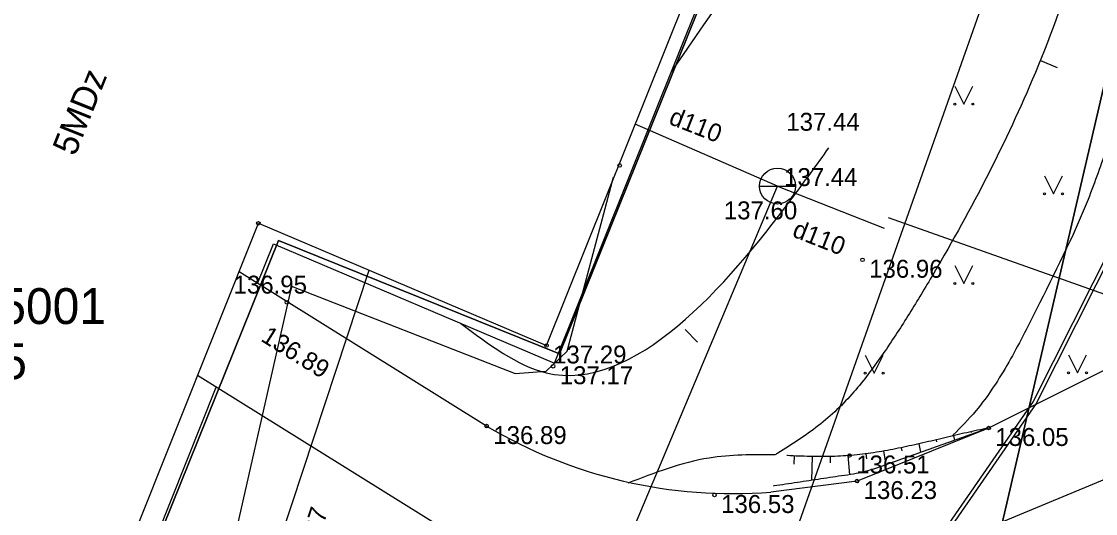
# Model space of a CAD drawing. Extents: x 635728 to 635925, y 303689 to 303830.
# Drawn here: x 635798.73 to 635828.67, y 303748.59 to 303762.3 of the extents above; entities that cross this region are included whole.
import ezdxf

# ---------------------------------------------------------------- set-up
doc = ezdxf.new("R2010")
doc.units = 0
for name, color, linetype in [('APGR_SARK_####_####_#', 7, 'Continuous'), ('BUVE_EKAS_####_####_#', 7, 'Continuous'), ('BUVE_EKAS_RAKS_TKST_#', 7, 'Continuous'), ('BUVE_EKAS_UZMR_####_#', 7, 'Continuous'), ('BUVE_EKAS_VEKT_####_#', 7, 'Continuous'), ('BUVE_EKAS_VEKT_TKST_#', 7, 'Continuous'), ('CELI_CMAL_####_####_#', 7, 'Continuous'), ('ELEK_VADP_ZSPR_####_#', 7, 'Continuous'), ('RELJ_AATZ_####_TKST_#', 7, 'Continuous'), ('RELJ_ELEM_####_####_#', 7, 'Continuous'), ('RELJ_HORZ_PAMT_####_#', 7, 'Continuous'), ('RELJ_HORZ_RESN_####_#', 7, 'Continuous'), ('RELJ_NOGA_####_####_#', 7, 'Continuous'), ('RELJ_NOGL_####_####_#', 7, 'Continuous'), ('ROBZ_UZMR_####_####_#', 7, 'Continuous'), ('ROBZ_UZMR_####_TKST_#', 7, 'Continuous'), ('SAKT_VADP_KABE_####_#', 7, 'Continuous'), ('SKAN_VADP_PAST_####_#', 7, 'Continuous'), ('SKAN_VADP_PAST_TKST_#', 7, 'Continuous'), ('TERT_ELEM_####_####_#', 7, 'Continuous'), ('UDTK_ELEM_####_####_#', 7, 'Continuous'), ('UDTK_ELEM_####_TKST_#', 7, 'Continuous'), ('UDTK_VADP_UDEN_####_#', 7, 'Continuous'), ('UDTK_VADP_UDEN_TKST_#', 7, 'Continuous')]:
    doc.layers.add(name, color=color, linetype=linetype)

msp = doc.modelspace()

# ---------------------------------------------------------------- linework, layer by layer
at = {"layer": 'APGR_SARK_####_####_#'}
msp.add_line((635819.484, 303745.701), (635828.42, 303771.002), dxfattribs=at)
at = {"layer": 'BUVE_EKAS_####_####_#'}
for p, q in [((635813.365, 303753.27), (635822.506, 303776.063)), ((635798.23, 303738.881), (635805.334, 303756.677)), ((635805.334, 303756.677), (635813.365, 303753.27))]:
    msp.add_line(p, q, dxfattribs=at)
at = {"layer": 'BUVE_EKAS_UZMR_####_#'}
msp.add_lwpolyline([(635798.693, 303738.336), (635805.894, 303756.198), (635813.728, 303753.039), (635823.747, 303777.893), (635810.53, 303783.221), (635802.375, 303762.99), (635792.84, 303766.833), (635791.975, 303764.687), (635789.452, 303765.704), (635781.253, 303745.366), (635798.693, 303738.336)], dxfattribs=at)
at = {"layer": 'BUVE_EKAS_VEKT_####_#'}
msp.add_lwpolyline([(635781.253, 303745.366), (635789.452, 303765.704), (635791.975, 303764.687), (635792.84, 303766.833), (635802.375, 303762.99), (635810.53, 303783.221), (635823.747, 303777.893), (635813.728, 303753.039), (635805.894, 303756.198), (635798.693, 303738.336)], close=True, dxfattribs=at)
at = {"layer": 'CELI_CMAL_####_####_#'}
for p, q in [((635813.587, 303752.782), (635823.085, 303776.465)), ((635805.311, 303755.002), (635805.752, 303756.105)), ((635805.752, 303756.105), (635813.587, 303752.782)), ((635810.515, 303748.15), (635803.639, 303752.432)), ((635798.495, 303737.926), (635804.157, 303752.11))]:
    msp.add_line(p, q, dxfattribs=at)
for points in [[(635833.664, 303755.884), (635830.35, 303753.299), (635825.692, 303750.971), (635822.023, 303749.492), (635819.618, 303749.184)], [(635811.698, 303751.024), (635804.794, 303755.324)], [(635818.441, 303746.52), (635818.631, 303746.539), (635823.145, 303747.138), (635829.536, 303749.797), (635832.399, 303751.129)]]:
    msp.add_lwpolyline(points, dxfattribs=at)
msp.add_arc((635818.566, 303762.621), 13.478, 239.3649, 274.4752, dxfattribs=at)
at = {"layer": 'ELEK_VADP_ZSPR_####_#'}
for points in [[(635846.838, 303816.658), (635844.974, 303809.019), (635843.276, 303800.26), (635839.91, 303789.055), (635836.696, 303775.291), (635831.463, 303760.461), (635827.022, 303751.655), (635820.751, 303742.596), (635813.756, 303733.771), (635807.586, 303727.142), (635805.753, 303724.387)], [(635839.866, 303789.305), (635836.6, 303775.319), (635831.371, 303760.5), (635826.936, 303751.706), (635820.671, 303742.656), (635813.68, 303733.836), (635807.508, 303727.205), (635805.517, 303724.387)]]:
    msp.add_lwpolyline(points, dxfattribs=at)
at = {"layer": 'RELJ_ELEM_####_####_#'}
for centre in [(635815.408, 303758.29), (635805.334, 303756.677), (635822.177, 303755.659), (635806.13, 303754.477), (635813.365, 303753.27), (635813.551, 303752.692), (635811.698, 303751.024), (635825.692, 303750.971), (635821.817, 303750.205), (635822.023, 303749.492), (635818.05, 303749.103)]:
    msp.add_circle(centre, 0.05, dxfattribs=at)
at = {"layer": 'RELJ_HORZ_PAMT_####_#'}
for p, q in [((635827.141, 303761.216), (635827.603, 303761.023)), ((635817.58, 303753.36), (635817.234, 303753.721))]:
    msp.add_line(p, q, dxfattribs=at)
for points in [[(635836.881, 303811.201), (635836.699, 303808.858), (635836.644, 303807.7), (635836.645, 303807.667), (635836.631, 303807.42), (635836.111, 303800.37), (635835.951, 303798.873), (635834.93, 303790.632), (635834.436, 303788.034), (635833.737, 303785.376), (635831.768, 303778.36), (635830.689, 303774.202), (635830.253, 303772.421), (635828.888, 303766.836), (635828.135, 303764.039), (635826.909, 303760.676), (635824.062, 303755.116), (635823.4, 303754.03), (635822.707, 303752.979), (635822.336, 303752.47), (635821.937, 303751.976), (635820.946, 303751.038), (635819.819, 303750.273), (635819.736, 303750.223)], [(635825.205, 303788.094), (635827.168, 303783.688), (635823.868, 303771.745), (635816.848, 303760.913)], [(635810.97, 303753.891), (635813.353, 303752.51), (635820.178, 303757.326), (635821.241, 303758.781)], [(635819.736, 303750.223), (635817.9, 303750.135), (635815.633, 303749.432)], [(635830.02, 303750.022), (635829.821, 303749.184), (635829.383, 303748.029), (635828.921, 303746.897), (635828.432, 303745.78), (635827.909, 303744.671), (635827.548, 303744.007), (635827.118, 303743.388), (635826.685, 303742.773), (635825.808, 303741.55), (635824.921, 303740.337), (635824.024, 303739.13), (635823.977, 303739.068), (635823.935, 303739.013), (635821.806, 303736.332), (635820.029, 303734.105), (635819.13, 303733), (635818.215, 303731.905), (635818.129, 303731.83), (635817.321, 303731.234), (635816.294, 303730.438), (635815.9, 303730.113), (635815.516, 303729.776), (635815.134, 303729.436), (635814.745, 303729.102), (635814.328, 303728.774), (635814.104, 303728.634), (635813.862, 303728.526), (635813.539, 303728.44), (635813.211, 303728.385), (635812.085, 303728.217), (635811.239, 303728.095), (635810.816, 303728.04), (635810.392, 303727.995), (635809.941, 303728.005), (635808.436, 303728.127), (635807.613, 303728.238), (635807.065, 303728.353), (635805.845, 303728.577), (635804.709, 303728.765)]]:
    msp.add_spline(points, degree=3, dxfattribs=at)
at = {"layer": 'RELJ_HORZ_RESN_####_#'}
msp.add_spline([(635831.917, 303768.682), (635831.763, 303768.097), (635830.441, 303763.313), (635829.517, 303760.309), (635829.006, 303758.822), (635828.464, 303757.343), (635827.017, 303754.263), (635826.253, 303752.806), (635825.823, 303752.107), (635825.332, 303751.448), (635824.706, 303750.777), (635824.677, 303750.747)], degree=3, dxfattribs=at)
at = {"layer": 'RELJ_NOGA_####_####_#'}
for p, q in [((635824.715, 303750.756), (635824.744, 303750.633)), ((635825.203, 303750.868), (635825.207, 303750.848)), ((635825.692, 303750.971), (635825.692, 303750.97)), ((635823.742, 303750.528), (635823.795, 303750.294)), ((635824.229, 303750.641), (635824.241, 303750.588)), ((635820.271, 303750.193), (635820.261, 303749.965)), ((635820.771, 303750.176), (635820.758, 303749.513)), ((635821.271, 303750.177), (635821.276, 303750.001)), ((635821.77, 303750.201), (635821.81, 303749.669)), ((635822.268, 303750.253), (635822.287, 303750.111)), ((635822.762, 303750.329), (635822.828, 303749.948)), ((635823.253, 303750.422), (635823.272, 303750.332))]:
    msp.add_line(p, q, dxfattribs=at)
msp.add_lwpolyline([(635825.692, 303750.971), (635825.616, 303750.956), (635825.539, 303750.94), (635825.463, 303750.924), (635825.386, 303750.908), (635825.31, 303750.892), (635825.234, 303750.875), (635825.157, 303750.858), (635825.081, 303750.841), (635825.005, 303750.823), (635824.929, 303750.806), (635824.852, 303750.788), (635824.776, 303750.771), (635824.7, 303750.753), (635824.624, 303750.735), (635824.547, 303750.717), (635824.471, 303750.699), (635824.395, 303750.681), (635824.319, 303750.663), (635824.243, 303750.645), (635824.166, 303750.627), (635824.09, 303750.609), (635824.014, 303750.591), (635823.938, 303750.573), (635823.861, 303750.556), (635823.785, 303750.538), (635823.709, 303750.521), (635823.633, 303750.504), (635823.556, 303750.487), (635823.48, 303750.47), (635823.404, 303750.454), (635823.327, 303750.438), (635823.251, 303750.422), (635823.175, 303750.406), (635823.098, 303750.391), (635823.022, 303750.376), (635822.945, 303750.362), (635822.869, 303750.348), (635822.792, 303750.334), (635822.715, 303750.321), (635822.639, 303750.308), (635822.562, 303750.296), (635822.485, 303750.284), (635822.409, 303750.272), (635822.332, 303750.262), (635822.255, 303750.251), (635822.178, 303750.242), (635822.101, 303750.233), (635822.024, 303750.224), (635821.947, 303750.217), (635821.87, 303750.209), (635821.793, 303750.203), (635821.716, 303750.197), (635821.638, 303750.192), (635821.561, 303750.188), (635821.484, 303750.184), (635821.406, 303750.181), (635821.329, 303750.179), (635821.251, 303750.177), (635821.174, 303750.175), (635821.096, 303750.174), (635821.018, 303750.174), (635820.941, 303750.174), (635820.863, 303750.175), (635820.785, 303750.176), (635820.707, 303750.177), (635820.629, 303750.179), (635820.552, 303750.182), (635820.474, 303750.184), (635820.396, 303750.187), (635820.318, 303750.191), (635820.24, 303750.194), (635820.162, 303750.198), (635820.084, 303750.202), (635820.068, 303750.203)], dxfattribs=at)
at = {"layer": 'RELJ_NOGL_####_####_#'}
msp.add_lwpolyline([(635825.692, 303750.971), (635825.614, 303750.943), (635825.536, 303750.915), (635825.457, 303750.887), (635825.379, 303750.859), (635825.301, 303750.831), (635825.223, 303750.803), (635825.145, 303750.776), (635825.066, 303750.748), (635824.988, 303750.72), (635824.91, 303750.692), (635824.832, 303750.664), (635824.754, 303750.636), (635824.675, 303750.608), (635824.597, 303750.58), (635824.519, 303750.552), (635824.441, 303750.524), (635824.363, 303750.496), (635824.284, 303750.468), (635824.206, 303750.44), (635824.128, 303750.413), (635824.05, 303750.385), (635823.972, 303750.357), (635823.893, 303750.329), (635823.815, 303750.301), (635823.737, 303750.273), (635823.659, 303750.245), (635823.581, 303750.217), (635823.502, 303750.189), (635823.424, 303750.161), (635823.346, 303750.133), (635823.268, 303750.105), (635823.189, 303750.077), (635823.111, 303750.05), (635823.033, 303750.022), (635822.955, 303749.994), (635822.877, 303749.966), (635822.798, 303749.938), (635822.72, 303749.91), (635822.642, 303749.882), (635822.564, 303749.854), (635822.486, 303749.826), (635822.407, 303749.801), (635822.327, 303749.777), (635822.247, 303749.755), (635822.166, 303749.734), (635822.085, 303749.716), (635822.003, 303749.7), (635821.921, 303749.686), (635821.839, 303749.673), (635821.757, 303749.661), (635821.675, 303749.649), (635821.593, 303749.637), (635821.511, 303749.625), (635821.428, 303749.612), (635821.346, 303749.6), (635821.264, 303749.588), (635821.182, 303749.576), (635821.1, 303749.563), (635821.018, 303749.551), (635820.936, 303749.539), (635820.853, 303749.527), (635820.771, 303749.515), (635820.689, 303749.502), (635820.607, 303749.49), (635820.525, 303749.478), (635820.443, 303749.466), (635820.361, 303749.453), (635820.278, 303749.441), (635820.196, 303749.429), (635820.114, 303749.417), (635820.032, 303749.405), (635819.95, 303749.392), (635819.868, 303749.38), (635819.786, 303749.368), (635819.704, 303749.356), (635819.693, 303749.354)], dxfattribs=at)
at = {"layer": 'ROBZ_UZMR_####_####_#'}
msp.add_line((635824.47, 303741.45), (635839.9, 303807.72), dxfattribs=at)
for points in [[(635842.733, 303819.888), (635839.9, 303807.72), (635824.47, 303741.45), (635826.38, 303725.425), (635826.789, 303724.387)], [(635805.08, 303724.387), (635824.47, 303741.45), (635839.9, 303807.72), (635803.16, 303817.59), (635786.3, 303787.39), (635781.28, 303785.68), (635771.19, 303749.63), (635742.02, 303740.24), (635780.102, 303724.387)], [(635805.08, 303724.387), (635824.47, 303741.45), (635839.9, 303807.72), (635803.16, 303817.59), (635786.3, 303787.39), (635781.28, 303785.68), (635771.19, 303749.63), (635742.02, 303740.24), (635780.102, 303724.387)]]:
    msp.add_lwpolyline(points, dxfattribs=at)
at = {"layer": 'SAKT_VADP_KABE_####_#'}
for points in [[(635806.26, 303754.92), (635812.496, 303752.495), (635813.36, 303752.557), (635813.939, 303753.117), (635815.235, 303757.963)], [(635806.26, 303754.92), (635804.22, 303745.951), (635802.604, 303742.078), (635797.365, 303732.086)]]:
    msp.add_lwpolyline(points, dxfattribs=at)
at = {"layer": 'SKAN_VADP_PAST_####_#'}
msp.add_line((635804.205, 303742.603), (635808.424, 303755.366), dxfattribs=at)
at = {"layer": 'TERT_ELEM_####_####_#'}
for p, q in [((635824.75, 303760.5), (635825, 303760)), ((635825, 303760), (635825.25, 303760.5)), ((635827.25, 303758), (635827.5, 303757.5)), ((635827.5, 303757.5), (635827.75, 303758)), ((635824.75, 303755.5), (635825, 303755)), ((635825, 303755), (635825.25, 303755.5)), ((635822.25, 303753), (635822.5, 303752.5)), ((635822.5, 303752.5), (635822.75, 303753)), ((635827.92, 303753.011), (635828.17, 303752.511)), ((635828.17, 303752.511), (635828.42, 303753.011))]:
    msp.add_line(p, q, dxfattribs=at)
for centre, radius in [((635824.75, 303760), 0.028), ((635825.25, 303760), 0.0263), ((635827.25, 303757.5), 0.028), ((635827.75, 303757.5), 0.0263), ((635824.75, 303755), 0.028), ((635825.25, 303755), 0.0263), ((635827.92, 303752.51), 0.028), ((635828.42, 303752.51), 0.0263), ((635822.25, 303752.5), 0.028), ((635822.75, 303752.5), 0.0263)]:
    msp.add_circle(centre, radius, dxfattribs=at)
at = {"layer": 'UDTK_ELEM_####_####_#'}
msp.add_line((635819.306, 303757.714), (635820.306, 303757.714), dxfattribs=at)
msp.add_circle((635819.806, 303757.714), 0.5, dxfattribs=at)
at = {"layer": 'UDTK_VADP_UDEN_####_#'}
for points in [[(635819.805, 303757.714), (635815.838, 303759.436)], [(635808.993, 303731.999), (635819.805, 303757.714)], [(635819.805, 303757.714), (635822.782, 303756.539)], [(635837.773, 303751.563), (635822.905, 303756.827)]]:
    msp.add_lwpolyline(points, dxfattribs=at)

# ---------------------------------------------------------------- texts
at = {"layer": 'BUVE_EKAS_RAKS_TKST_#'}
msp.add_text('5MDz', height=0.7, rotation=68.2386, dxfattribs=at).set_placement((635800.223, 303758.523))
at = {"layer": 'BUVE_EKAS_VEKT_TKST_#'}
msp.add_text('70010010425001', height=1, dxfattribs=at).set_placement((635790.674, 303753.869))
at = {"layer": 'RELJ_AATZ_####_TKST_#'}
for s, p in [(' 137.60', (635818.125, 303756.787)), (' 136.96', (635822.177, 303755.159)), (' 136.95', (635804.458, 303754.717)), (' 137.29', (635813.365, 303752.77)), (' 137.17', (635813.551, 303752.192)), (' 136.89', (635811.698, 303750.524)), (' 136.05', (635825.692, 303750.471)), (' 136.51', (635821.817, 303749.705)), (' 136.23', (635822.023, 303748.992)), (' 136.53', (635818.05, 303748.603))]:
    msp.add_text(s, height=0.5, dxfattribs=at).set_placement(p)
msp.add_text(' 136.89', height=0.5, rotation=328.085, dxfattribs=at).set_placement((635805.217, 303753.512))
at = {"layer": 'ROBZ_UZMR_####_TKST_#'}
msp.add_text('70010010425', height=1, dxfattribs=at).set_placement((635790.701, 303752.333))
at = {"layer": 'SKAN_VADP_PAST_TKST_#'}
msp.add_text('t134.67', height=0.5, rotation=71.7094, dxfattribs=at).set_placement((635806.583, 303746.541))
at = {"layer": 'UDTK_ELEM_####_TKST_#'}
for p in [(635819.867, 303759.255), (635819.805, 303757.714)]:
    msp.add_text(' 137.44', height=0.5, dxfattribs=at).set_placement(p)
at = {"layer": 'UDTK_VADP_UDEN_TKST_#'}
for p in [(635816.747, 303759.456), (635820.189, 303756.318)]:
    msp.add_text('d110', height=0.5, rotation=338.4675, dxfattribs=at).set_placement(p)

doc.saveas('drawing.dxf')
